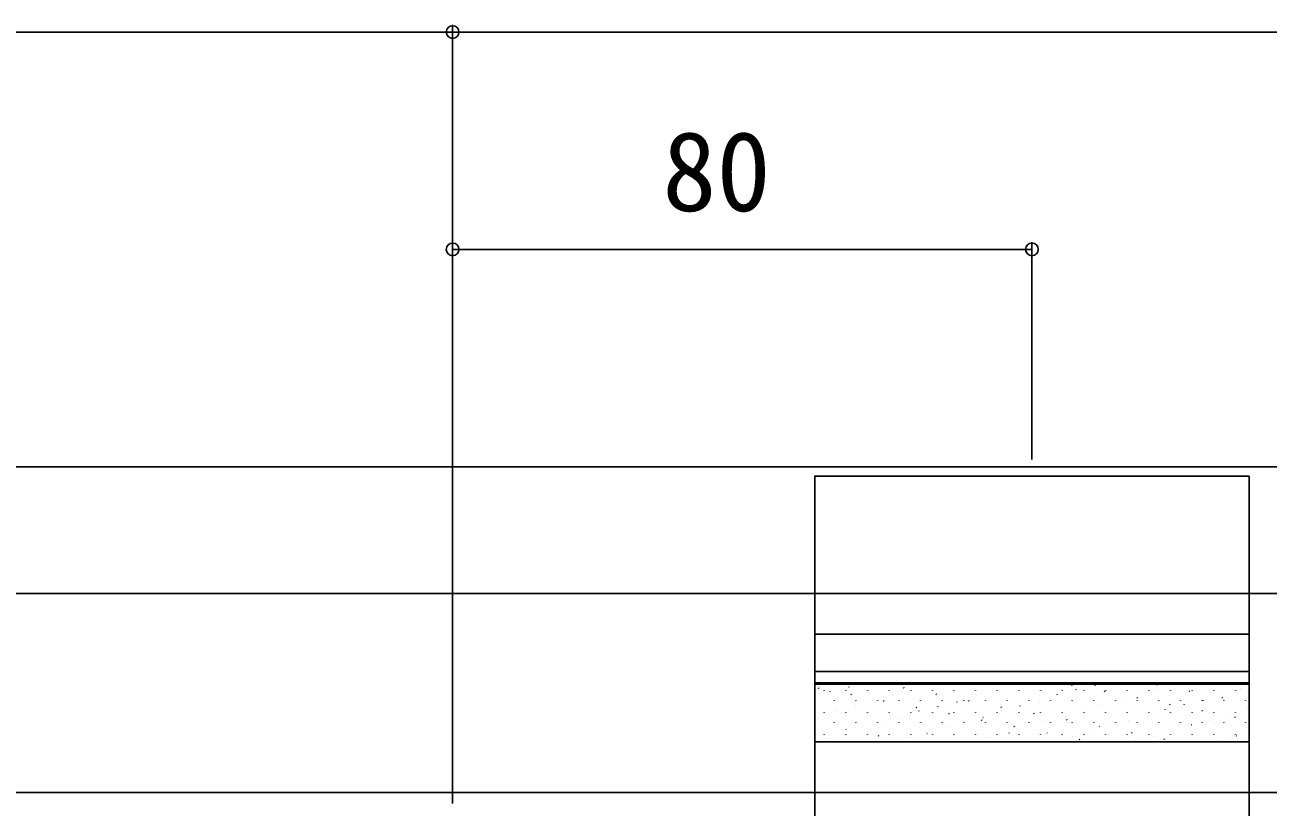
# Model space of a CAD drawing. Units: millimetres, scale not verified. Extents: x -875 to 875, y -1300 to 1292.
# Drawn here: x 350.9 to 522.6, y 842.2 to 950.2 of the extents above; entities that cross this region are included whole.
import ezdxf
from ezdxf.enums import TextEntityAlignment as Align

# ---------------------------------------------------------------- set-up
doc = ezdxf.new("R2010")
doc.units = ezdxf.units.MM
doc.header["$LTSCALE"] = 8
for name, color, linetype in [('0-3_YKK_12', 2, 'Continuous'), ('0-4_YKK_13', 4, 'Continuous'), ('0-5_YKK_D', 6, 'Continuous'), ('0-7_YSS_K', 3, 'Continuous')]:
    doc.layers.add(name, color=color, linetype=linetype)
doc.styles.add('ＭＳ ゴシック', font='')
doc.styles.get('ＭＳ ゴシック').set_extended_font_data('MS Gothic')

msp = doc.modelspace()

# ---------------------------------------------------------------- linework, layer by layer
at = {"layer": '0-3_YKK_12'}
for p, q in [((229.848, 889.153), (831.228, 889.153)), ((705, 844.153), (-245, 844.153))]:
    msp.add_line(p, q, dxfattribs=at)
at = {"layer": '0-4_YKK_13'}
for p, q in [((460, 866.053), (520, 866.053)), ((460, 860.857), (520, 860.857)), ((460, 859.329), (520, 859.329)), ((460, 851.169), (460, 859.329)), ((460, 859.142), (520, 859.142)), ((460.575, 858.536), (460.52, 858.62)), ((464.712, 858.734), (464.708, 858.743)), ((472.305, 858.572), (472.25, 858.656)), ((476.048, 858.811), (476.045, 858.82)), ((487.385, 858.887), (487.382, 858.897)), ((495.56, 858.953), (495.505, 859.036)), ((498.722, 858.964), (498.718, 858.973)), ((507.29, 858.989), (507.234, 859.072)), ((507.429, 858.442), (507.426, 858.451)), ((510.058, 859.041), (510.055, 859.05)), ((518.766, 858.518), (518.763, 858.528)), ((461.299, 858.245), (461.299, 858.295)), ((462.083, 858.135), (462.079, 858.145)), ((462.674, 856.82), (462.674, 856.87)), ((464.289, 858.245), (464.289, 858.295)), ((465.079, 857.652), (465.023, 857.735)), ((465.664, 856.82), (465.664, 856.87)), ((467.279, 858.245), (467.279, 858.295)), ((468.654, 856.82), (468.654, 856.87)), ((469.582, 856.767), (469.527, 856.851)), ((470.269, 858.245), (470.269, 858.295)), ((470.807, 857.566), (470.804, 857.575)), ((471.644, 856.82), (471.644, 856.87)), ((473.259, 858.245), (473.259, 858.295)), ((473.419, 858.212), (473.416, 858.221)), ((474.634, 856.82), (474.634, 856.87)), ((476.249, 858.245), (476.249, 858.295)), ((476.808, 857.688), (476.753, 857.771)), ((477.624, 856.82), (477.624, 856.87)), ((479.239, 858.245), (479.239, 858.295)), ((480.614, 856.82), (480.614, 856.87)), ((481.311, 856.803), (481.256, 856.887)), ((482.144, 857.642), (482.141, 857.652)), ((482.229, 858.245), (482.229, 858.295)), ((483.604, 856.82), (483.604, 856.87)), ((484.756, 858.288), (484.753, 858.298)), ((485.219, 858.245), (485.219, 858.295)), ((486.594, 856.82), (486.594, 856.87)), ((488.209, 858.245), (488.209, 858.295)), ((489.584, 856.82), (489.584, 856.87)), ((490.985, 856.743), (490.982, 856.753)), ((491.199, 858.245), (491.199, 858.295)), ((492.574, 856.82), (492.574, 856.87)), ((493.481, 857.719), (493.477, 857.729)), ((494.189, 858.245), (494.189, 858.295)), ((495.564, 856.82), (495.564, 856.87)), ((496.093, 858.365), (496.089, 858.375)), ((497.179, 858.245), (497.179, 858.295)), ((498.554, 856.82), (498.554, 856.87)), ((500.063, 858.068), (500.008, 858.152)), ((500.169, 858.245), (500.169, 858.295)), ((501.544, 856.82), (501.544, 856.87)), ((502.322, 856.82), (502.319, 856.829)), ((503.159, 858.245), (503.159, 858.295)), ((504.566, 857.184), (504.511, 857.267)), ((504.534, 856.82), (504.534, 856.87)), ((504.817, 857.796), (504.814, 857.805)), ((506.149, 858.245), (506.149, 858.295)), ((507.524, 856.82), (507.524, 856.87)), ((509.139, 858.245), (509.139, 858.295)), ((510.514, 856.82), (510.514, 856.87)), ((511.793, 858.104), (511.738, 858.188)), ((512.129, 858.245), (512.129, 858.295)), ((513.504, 856.82), (513.504, 856.87)), ((513.659, 856.896), (513.655, 856.906)), ((515.119, 858.245), (515.119, 858.295)), ((516.154, 857.872), (516.151, 857.882)), ((516.296, 857.22), (516.241, 857.303)), ((516.494, 856.82), (516.494, 856.87)), ((518.109, 858.245), (518.109, 858.295)), ((519.484, 856.82), (519.484, 856.87)), ((461.299, 855.205), (461.299, 855.255)), ((463.071, 855.345), (463.067, 855.354)), ((464.289, 855.205), (464.289, 855.255)), ((465.683, 855.991), (465.68, 856)), ((467.279, 855.205), (467.279, 855.255)), ((468.312, 856.59), (468.309, 856.599)), ((470.269, 855.205), (470.269, 855.255)), ((473.259, 855.205), (473.259, 855.255)), ((474.085, 855.883), (474.03, 855.966)), ((474.407, 855.422), (474.404, 855.431)), ((476.249, 855.205), (476.249, 855.255)), ((477.02, 856.068), (477.016, 856.077)), ((478.588, 854.998), (478.533, 855.082)), ((479.239, 855.205), (479.239, 855.255)), ((479.649, 856.667), (479.645, 856.676)), ((482.229, 855.205), (482.229, 855.255)), ((485.219, 855.205), (485.219, 855.255)), ((485.744, 855.498), (485.741, 855.508)), ((485.815, 855.919), (485.759, 856.002)), ((488.209, 855.205), (488.209, 855.255)), ((488.356, 856.144), (488.353, 856.154)), ((490.318, 855.034), (490.263, 855.118)), ((491.199, 855.205), (491.199, 855.255)), ((494.189, 855.205), (494.189, 855.255)), ((497.081, 855.575), (497.077, 855.584)), ((497.179, 855.205), (497.179, 855.255)), ((499.693, 856.221), (499.69, 856.23)), ((500.169, 855.205), (500.169, 855.255)), ((503.159, 855.205), (503.159, 855.255)), ((506.149, 855.205), (506.149, 855.255)), ((508.417, 855.652), (508.414, 855.661)), ((509.07, 856.299), (509.014, 856.383)), ((509.139, 855.205), (509.139, 855.255)), ((511.03, 856.298), (511.026, 856.307)), ((512.129, 855.205), (512.129, 855.255)), ((513.573, 855.415), (513.518, 855.498)), ((515.119, 855.205), (515.119, 855.255)), ((518.109, 855.205), (518.109, 855.255)), ((519.754, 855.728), (519.751, 855.738)), ((460.575, 854.369), (460.572, 854.378)), ((462.674, 853.78), (462.674, 853.83)), ((465.664, 853.78), (465.664, 853.83)), ((468.654, 853.78), (468.654, 853.83)), ((469.283, 853.847), (469.28, 853.856)), ((471.644, 853.78), (471.644, 853.83)), ((471.912, 854.446), (471.909, 854.455)), ((474.634, 853.78), (474.634, 853.83)), ((477.624, 853.78), (477.624, 853.83)), ((480.614, 853.78), (480.614, 853.83)), ((480.62, 853.923), (480.617, 853.933)), ((483.091, 854.114), (483.036, 854.197)), ((483.249, 854.522), (483.245, 854.532)), ((483.604, 853.78), (483.604, 853.83)), ((486.594, 853.78), (486.594, 853.83)), ((487.595, 853.23), (487.539, 853.313)), ((489.344, 853.354), (489.341, 853.363)), ((489.584, 853.78), (489.584, 853.83)), ((491.957, 854), (491.953, 854.009)), ((492.574, 853.78), (492.574, 853.83)), ((494.585, 854.599), (494.582, 854.608)), ((494.821, 854.15), (494.766, 854.233)), ((495.564, 853.78), (495.564, 853.83)), ((498.554, 853.78), (498.554, 853.83)), ((499.324, 853.266), (499.269, 853.349)), ((500.681, 853.431), (500.678, 853.44)), ((501.544, 853.78), (501.544, 853.83)), ((503.293, 854.077), (503.29, 854.086)), ((504.534, 853.78), (504.534, 853.83)), ((505.922, 854.676), (505.919, 854.685)), ((507.524, 853.78), (507.524, 853.83)), ((510.514, 853.78), (510.514, 853.83)), ((512.018, 853.507), (512.014, 853.517)), ((513.504, 853.78), (513.504, 853.83)), ((514.63, 854.153), (514.627, 854.163)), ((516.494, 853.78), (516.494, 853.83)), ((517.259, 854.752), (517.255, 854.762)), ((518.076, 854.53), (518.021, 854.614)), ((519.484, 853.78), (519.484, 853.83)), ((461.299, 852.165), (461.299, 852.215)), ((461.547, 851.626), (461.543, 851.635)), ((464.176, 852.225), (464.172, 852.234)), ((464.34, 852.849), (464.284, 852.932)), ((464.289, 852.165), (464.289, 852.215)), ((466.671, 853.201), (466.668, 853.21)), ((467.279, 852.165), (467.279, 852.215)), ((468.843, 851.965), (468.788, 852.048)), ((470.269, 852.165), (470.269, 852.215)), ((472.883, 851.703), (472.88, 851.712)), ((473.259, 852.165), (473.259, 852.215)), ((475.512, 852.301), (475.509, 852.311)), ((476.249, 852.165), (476.249, 852.215)), ((478.008, 853.277), (478.004, 853.287)), ((479.239, 852.165), (479.239, 852.215)), ((482.229, 852.165), (482.229, 852.215)), ((484.22, 851.779), (484.217, 851.789)), ((485.219, 852.165), (485.219, 852.215)), ((486.849, 852.378), (486.846, 852.388)), ((488.209, 852.165), (488.209, 852.215)), ((491.199, 852.165), (491.199, 852.215)), ((492.098, 852.345), (492.043, 852.429)), ((494.189, 852.165), (494.189, 852.215)), ((495.557, 851.856), (495.553, 851.865)), ((497.179, 852.165), (497.179, 852.215)), ((498.186, 852.455), (498.182, 852.464)), ((500.169, 852.165), (500.169, 852.215)), ((503.159, 852.165), (503.159, 852.215)), ((503.827, 852.381), (503.772, 852.465)), ((506.149, 852.165), (506.149, 852.215)), ((506.893, 851.933), (506.89, 851.942)), ((508.331, 851.497), (508.275, 851.58)), ((509.139, 852.165), (509.139, 852.215)), ((509.522, 852.531), (509.519, 852.541)), ((512.129, 852.165), (512.129, 852.215)), ((515.119, 852.165), (515.119, 852.215)), ((518.109, 852.165), (518.109, 852.215)), ((518.23, 852.009), (518.227, 852.019)), ((492.945, 851.21), (492.941, 851.219)), ((496.601, 851.461), (496.546, 851.544)), ((504.281, 851.287), (504.278, 851.296)), ((515.618, 851.363), (515.615, 851.373))]:
    msp.add_line(p, q, dxfattribs=at)
msp.add_lwpolyline([(520, 887.853), (520, 690.453), (460, 690.453), (460, 887.853)], close=True, dxfattribs=at)
msp.add_lwpolyline([(520, 859.329), (520, 851.169), (460, 851.169)], dxfattribs=at)
at = {"layer": '0-5_YKK_D'}
for p, q in [((410, 842.653), (410, 950.153)), ((410, 842.653), (410, 950.153)), ((60, 949.153), (410, 949.153)), ((410, 949.153), (710, 949.153)), ((410, 842.653), (410, 920.153)), ((490, 919.153), (410, 919.153)), ((490, 890.153), (490, 920.153))]:
    msp.add_line(p, q, dxfattribs=at)
for centre in [(410, 949.153), (410, 949.153), (410, 919.153), (490, 919.153)]:
    msp.add_circle(centre, 0.875, dxfattribs=at)
at = {"layer": '0-7_YSS_K'}
msp.add_line((-272.5, 871.653), (831.228, 871.653), dxfattribs=at)

# ---------------------------------------------------------------- texts
at = {"layer": '0-5_YKK_D', "style": 'ＭＳ ゴシック'}
msp.add_text('80', height=11, dxfattribs=at).set_placement((438.963, 921.153), align=Align.BOTTOM_LEFT)

doc.saveas('drawing.dxf')
